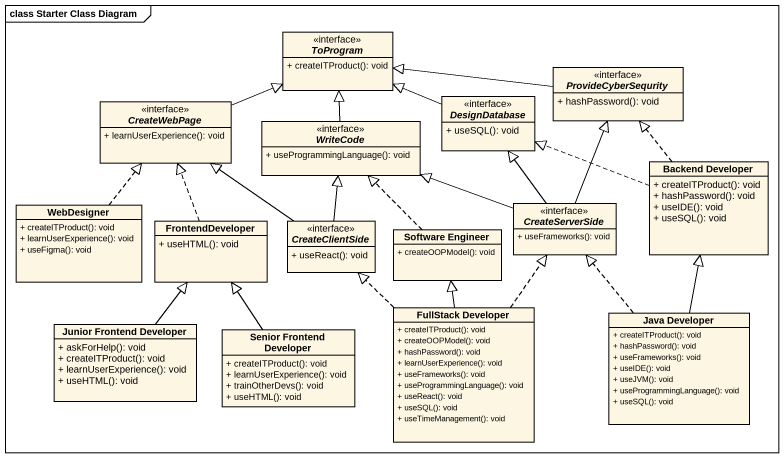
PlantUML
@startuml
mainframe class Starter Class Diagram
hide circle
hide empty members
skinparam classAttributeIconSize 0
interface ToProgram {
  + createITProduct(): void
}
interface ProvideCyberSequrity {
  + hashPassword(): void
}
interface CreateWebPage {
  + learnUserExperience(): void
}
interface DesignDatabase {
  + useSQL(): void
}
interface WriteCode {
  + useProgrammingLanguage(): void
}
class "Backend Developer" as Backend_Developer {
  + createITProduct(): void
  + hashPassword(): void
  + useIDE(): void
  + useSQL(): void
}
class WebDesigner {
  + createITProduct(): void
  + learnUserExperience(): void
  + useFigma(): void
}
class FrontendDeveloper {
  + useHTML(): void
}
interface CreateClientSide {
  + useReact(): void
}
class "Software Engineer" as Software_Engineer {
  + createOOPModel(): void
}
interface CreateServerSide {
  + useFrameworks(): void
}
class "FullStack Developer" as FullStack_Developer {
  + createITProduct(): void
  + createOOPModel(): void
  + hashPassword(): void
  + learnUserExperience(): void
  + useFrameworks(): void
  + useProgrammingLanguage(): void
  + useReact(): void
  + useSQL(): void
  + useTimeManagement(): void
}
class "Java Developer" as Java_Developer {
  + createITProduct(): void
  + hashPassword(): void
  + useFrameworks(): void
  + useIDE(): void
  + useJVM(): void
  + useProgrammingLanguage(): void
  + useSQL(): void
}
class "Junior Frontend Developer" as Junior_Frontend_Developer {
  + askForHelp(): void
  + createITProduct(): void
  + learnUserExperience(): void
  + useHTML(): void
}
class "Senior Frontend Developer" as Senior_Frontend_Developer {
  + createITProduct(): void
  + learnUserExperience(): void
  + trainOtherDevs(): void
  + useHTML(): void
}
ProvideCyberSequrity -left-|> ToProgram
CreateWebPage -right-|> ToProgram
DesignDatabase -left-|> ToProgram
WriteCode -up-|> ToProgram
Backend_Developer .up.|> ProvideCyberSequrity
Backend_Developer .left.|> DesignDatabase
WebDesigner .up.|> CreateWebPage
FrontendDeveloper .up.|> CreateWebPage
CreateClientSide -up-|> CreateWebPage
CreateClientSide -up-|> WriteCode
Software_Engineer .up.|> WriteCode
CreateServerSide -up-|> ProvideCyberSequrity
CreateServerSide -up-|> DesignDatabase
CreateServerSide -left-|> WriteCode
FullStack_Developer .up.|> CreateClientSide
FullStack_Developer -up-|> Software_Engineer
FullStack_Developer .up.|> CreateServerSide
Java_Developer -up-|> Backend_Developer
Java_Developer .up.|> CreateServerSide
Junior_Frontend_Developer -up-|> FrontendDeveloper
Senior_Frontend_Developer -up-|> FrontendDeveloper
@enduml
